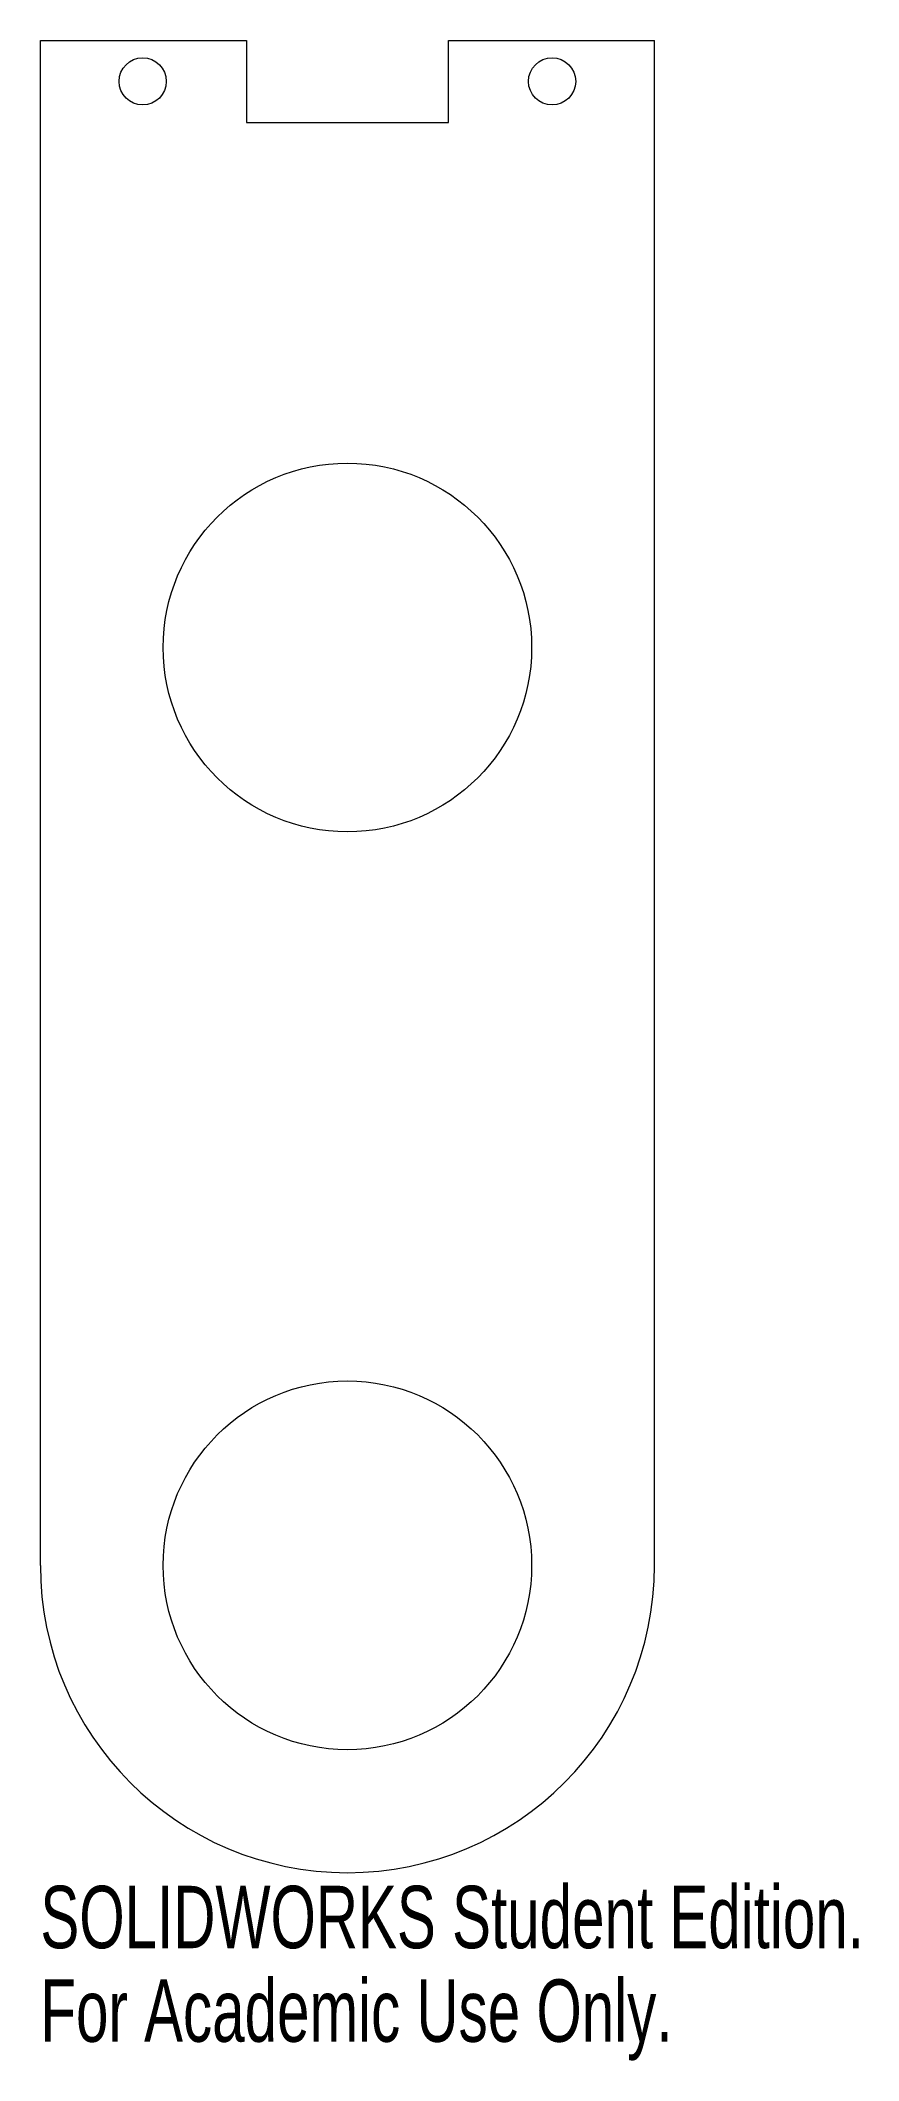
# Model space of a CAD drawing. Header units: inches. Extents: x -0.94 to 1.56, y -2.91 to 3.25.
import ezdxf

# ---------------------------------------------------------------- set-up
doc = ezdxf.new("R2010")
doc.units = ezdxf.units.IN
doc.header["$MEASUREMENT"] = 0
doc.styles.add('SLDTEXTSTYLE0', font='TXT', dxfattribs={"width": 0.7})

msp = doc.modelspace()

# ---------------------------------------------------------------- linework, layer by layer
at = {"color": 7, "linetype": 'Continuous', "lineweight": 15}
for p, q in [((-0.9375, -1.402), (-0.9375, 3.25)), ((-0.9375, 3.25), (-0.3086, 3.25)), ((-0.3086, 3.25), (-0.3086, 3)), ((0.3086, 3.25), (0.9375, 3.25)), ((0.3086, 3), (0.3086, 3.25)), ((0.9375, -1.402), (0.9375, 3.25)), ((-0.3086, 3), (0.3086, 3))]:
    msp.add_line(p, q, dxfattribs=at)
for centre, radius in [((-0.625, 3.125), 0.072), ((0.625, 3.125), 0.072), ((0, 1.398), 0.5625), ((0, -1.402), 0.5625)]:
    msp.add_circle(centre, radius, dxfattribs=at)
msp.add_arc((0, -1.402), 0.9375, 180, 0, dxfattribs=at)

# ---------------------------------------------------------------- texts
at = {"color": 7, "linetype": 'Continuous', "char_height": 0.1903, "attachment_point": 1, "style": 'SLDTEXTSTYLE0'}
for s, insert in [('SOLIDWORKS Student Edition.', (-0.9375, -2.3796)), ('For Academic Use Only.', (-0.9375, -2.6651))]:
    msp.add_mtext(s, dxfattribs=dict(at, insert=insert))

doc.saveas('drawing.dxf')
